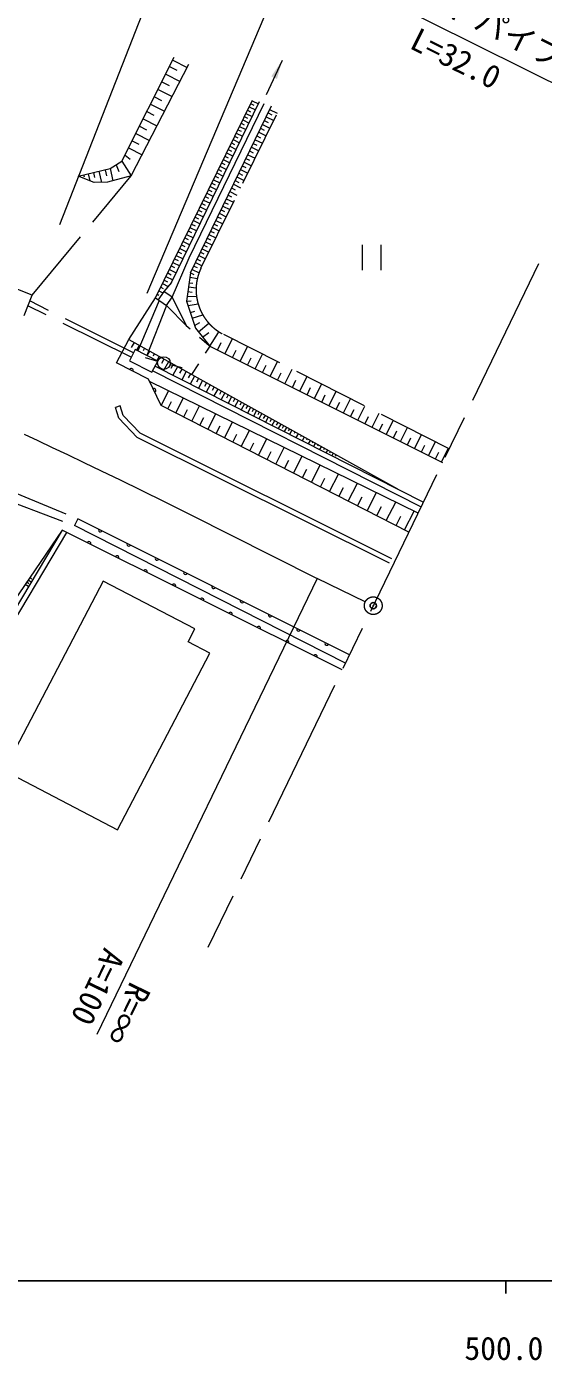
# Model space of a CAD drawing. Units: millimetres, scale not verified. Extents: x 40000 to 680000, y 20000 to 380000.
# Drawn here: x 530148 to 570960, y 198715 to 304092 of the extents above; entities that cross this region are included whole.
import ezdxf
from ezdxf.enums import TextEntityAlignment as Align

# ---------------------------------------------------------------- set-up
doc = ezdxf.new("R2010")
doc.units = ezdxf.units.MM
doc.header["$LTSCALE"] = 1000
doc.header["$PDMODE"] = 32
doc.header["$PDSIZE"] = 500
doc.linetypes.add('CHAIN', pattern=[18.5, 12, -1.5, 3.5, -1.5])
doc.linetypes.add('DASHED', pattern=[7.5, 6, -1.5])
for name, color, linetype, lineweight in [('M-BGD', 7, 'Continuous', 13), ('M-BMK', 2, 'CHAIN', 13), ('M-STR-HTXT', 7, 'Continuous', 13), ('M-TTL-BAND', 7, 'Continuous', 25)]:
    doc.layers.add(name, color=color, linetype=linetype, lineweight=lineweight)
doc.layers.add('M-OTRS', color=6, linetype='Continuous')
doc.styles.add('ＭＳ ゴシック', font='')
doc.styles.get('ＭＳ ゴシック').set_extended_font_data('MS Gothic')

# ---------------------------------------------------------------- blocks, each defined once
blk = doc.blocks.new('田')
at = {"color": 7, "linetype": 'Continuous', "lineweight": 13}
for p, q in [((-0.75, 2), (-0.75, 0)), ((0.75, 0), (0.75, 2))]:
    blk.add_line(p, q, dxfattribs=at)
blk = doc.blocks.new('filled_arrow')
at = {"color": 0, "linetype": 'Continuous', "lineweight": -2}
blk.add_solid([(7.5, 1.25), (0, 0), (7.5, -1.25)], dxfattribs=at)

msp = doc.modelspace()

# ---------------------------------------------------------------- linework, layer by layer
at = {"layer": 'M-BGD'}
for p, q in [((537677, 293475), (541807, 301675)), ((541690, 301443), (542828, 300870)), ((550326, 301424), (549068, 298701)), ((538399, 292312), (542970, 301134)), ((541131, 300332), (542262, 299763)), ((541434, 300934), (542003, 300648)), ((540831, 299736), (541393, 299453)), ((540234, 298552), (540789, 298272)), ((540317, 282654), (547980, 298292)), ((540531, 299141), (541648, 298578)), ((547952, 298233), (548449, 297990)), ((539644, 297381), (540193, 297105)), ((539938, 297963), (541041, 297408)), ((541601, 283890), (548546, 298190)), ((542989, 285833), (548905, 298016)), ((543076, 284638), (549488, 297841)), ((547465, 297240), (547965, 296995)), ((547591, 297497), (547840, 297374)), ((547716, 297753), (548215, 297509)), ((547842, 298009), (548091, 297887)), ((549212, 297272), (549511, 297127)), ((549342, 297540), (549940, 297250)), ((539061, 296224), (539603, 295951)), ((539351, 296799), (540442, 296250)), ((546959, 296207), (547463, 295960)), ((547085, 296466), (547337, 296343)), ((547212, 296724), (547714, 296478)), ((547338, 296982), (547589, 296859)), ((548771, 296363), (549363, 296076)), ((548918, 296666), (549215, 296521)), ((549065, 296968), (549660, 296679)), ((538485, 295079), (539020, 294810)), ((538772, 295648), (539849, 295106)), ((546449, 295167), (546957, 294918)), ((546577, 295428), (546830, 295304)), ((546704, 295688), (547210, 295440)), ((546832, 295948), (547084, 295824)), ((548188, 295163), (548774, 294878)), ((548333, 295462), (548627, 295319)), ((548479, 295761), (549068, 295475)), ((548625, 296062), (548920, 295919)), ((538199, 294511), (539262, 293975)), ((545936, 294120), (546447, 293869)), ((546064, 294382), (546320, 294257)), ((546193, 294644), (546702, 294395)), ((546321, 294906), (546575, 294781)), ((547755, 294271), (548045, 294130)), ((547899, 294567), (548481, 294284)), ((548043, 294865), (548335, 294723)), ((536735, 292873), (537677, 293475)), ((537206, 293174), (537434, 292650)), ((537677, 293475), (538399, 292312)), ((537915, 293948), (538336, 293613)), ((545419, 293065), (545934, 292813)), ((545548, 293329), (545805, 293203)), ((545678, 293593), (546191, 293342)), ((545807, 293857), (546063, 293731)), ((547182, 293092), (547470, 292953)), ((547325, 293386), (547901, 293106)), ((547468, 293680), (547757, 293540)), ((547611, 293975), (548191, 293693)), ((534228, 292292), (536735, 292873)), ((535492, 291771), (534228, 292292)), ((534647, 292389), (534684, 292228)), ((535002, 292471), (535130, 291920)), ((535418, 292568), (535510, 292172)), ((535842, 292666), (536046, 291787)), ((536337, 292781), (536450, 292297)), ((538399, 292312), (536534, 291811)), ((536735, 292873), (536959, 291906)), ((544898, 292003), (545417, 291748)), ((545029, 292269), (545288, 292142)), ((545159, 292535), (545676, 292281)), ((545289, 292800), (545547, 292673)), ((546616, 291926), (546900, 291788)), ((546757, 292216), (547327, 291939)), ((546898, 292508), (547184, 292369)), ((547040, 292799), (547614, 292521)), ((536534, 291811), (535492, 291771)), ((544374, 290933), (544897, 290677)), ((544505, 291201), (544766, 291073)), ((544637, 291469), (545157, 291213)), ((544767, 291736), (545027, 291608)), ((546195, 291059), (546759, 290785)), ((546335, 291348), (546618, 291210)), ((546475, 291636), (547043, 291361)), ((543846, 289855), (544372, 289597)), ((543978, 290125), (544241, 289996)), ((544110, 290395), (544635, 290138)), ((544242, 290664), (544504, 290536)), ((545639, 289914), (546197, 289643)), ((545778, 290200), (546057, 290064)), ((545916, 290485), (546478, 290213)), ((546056, 290772), (546337, 290635)), ((543314, 288770), (543844, 288510)), ((543447, 289042), (543712, 288912)), ((543580, 289313), (544109, 289054)), ((543713, 289584), (543977, 289455)), ((545089, 288781), (545641, 288513)), ((545226, 289064), (545503, 288929)), ((545363, 289346), (545918, 289077)), ((545501, 289630), (545779, 289495)), ((542913, 287951), (543179, 287820)), ((543047, 288224), (543579, 287963)), ((543180, 288497), (543446, 288367)), ((544680, 287940), (544954, 287807)), ((544816, 288219), (545365, 287952)), ((544952, 288500), (545228, 288366)), ((542374, 286852), (542643, 286720)), ((542509, 287127), (543045, 286865)), ((542644, 287402), (542911, 287271)), ((542778, 287677), (543313, 287415)), ((544140, 286827), (544411, 286696)), ((544274, 287104), (544818, 286840)), ((544409, 287382), (544682, 287250)), ((544544, 287660), (545091, 287395)), ((541643, 282732), (542989, 285833)), ((541832, 285745), (542102, 285612)), ((541968, 286023), (542508, 285758)), ((542103, 286299), (542373, 286167)), ((542239, 286576), (542777, 286312)), ((543605, 285727), (543873, 285596)), ((543738, 286000), (544276, 285739)), ((543872, 286276), (544141, 286145)), ((544006, 286551), (544546, 286288)), ((541286, 284630), (541558, 284497)), ((541423, 284910), (541967, 284643)), ((541559, 285189), (541831, 285056)), ((541696, 285467), (542238, 285202)), ((543076, 284638), (542785, 282394)), ((543076, 284638), (543342, 284509)), ((543208, 284908), (543761, 284640)), ((543340, 285181), (543607, 285051)), ((543472, 285453), (544007, 285193)), ((540736, 283508), (540932, 283412)), ((540874, 283789), (541321, 283570)), ((541601, 283890), (540977, 283176)), ((541011, 284070), (541285, 283936)), ((541149, 284351), (541695, 284083)), ((542940, 283533), (543533, 283452)), ((542985, 283863), (543273, 283824)), ((543034, 284313), (543630, 284192)), ((530575, 282876), (529458, 283314)), ((529942, 281260), (530575, 282876)), ((540317, 282654), (541199, 282066)), ((540459, 282944), (540597, 282876)), ((540977, 283176), (540533, 282510)), ((540597, 283226), (540909, 283073)), ((541643, 282732), (540977, 283176)), ((541199, 282066), (541643, 282732)), ((542792, 280419), (541643, 282732)), ((542785, 282394), (543154, 282435)), ((542840, 282800), (543567, 282764)), ((542890, 283168), (543214, 283124)), ((541199, 282066), (542792, 280419)), ((542785, 282394), (543484, 280266)), ((542895, 282057), (543693, 282182)), ((543077, 281505), (543443, 281625)), ((542738, 280475), (543050, 280207)), ((543225, 281055), (544067, 281332)), ((543410, 280494), (543815, 280723)), ((543709, 279984), (544549, 280654)), ((537256, 277535), (538205, 279375)), ((538205, 279375), (559429, 267563)), ((543484, 280266), (544621, 278838)), ((543809, 279556), (544568, 278905)), ((544050, 279555), (544534, 279940)), ((544621, 278838), (545303, 279920)), ((545814, 278243), (546400, 279419)), ((538712, 278578), (538260, 277687)), ((538629, 279139), (538405, 278737)), ((540496, 277674), (538712, 278578)), ((539045, 278908), (538829, 278519)), ((539446, 278684), (539339, 278491)), ((539846, 278461), (539648, 278104)), ((540232, 278247), (540129, 278061)), ((544621, 278838), (544259, 278288)), ((544621, 278838), (563003, 269669)), ((545212, 278543), (545507, 279132)), ((546411, 277945), (546704, 278531)), ((547009, 277647), (547592, 278815)), ((548197, 277054), (548776, 278215)), ((539782, 276232), (537256, 277535)), ((538260, 277687), (540044, 276782)), ((540504, 277648), (539543, 277923)), ((540044, 276782), (540496, 277674)), ((540289, 277266), (561482, 266522)), ((540617, 278033), (540435, 277705)), ((540988, 277826), (540790, 277470)), ((541358, 277620), (540969, 276921)), ((541471, 277393), (542443, 277157)), ((541714, 277422), (541524, 277079)), ((542070, 277224), (541696, 276553)), ((543709, 277453), (543159, 276618)), ((547603, 277350), (547893, 277933)), ((548787, 276760), (549076, 277338)), ((549377, 276465), (549953, 277619)), ((540765, 274167), (539782, 276232)), ((540108, 276909), (561307, 266162)), ((542413, 277033), (542230, 276704)), ((542754, 276843), (542395, 276198)), ((543084, 276660), (542908, 276344)), ((543412, 276477), (543068, 275857)), ((543729, 276300), (543560, 275997)), ((544045, 276125), (543714, 275530)), ((549964, 276173), (550251, 276747)), ((550551, 275880), (551122, 277026)), ((551134, 275589), (551419, 276160)), ((551717, 275298), (552285, 276437)), ((561064, 265659), (539862, 276063)), ((540765, 274167), (541365, 275341)), ((544350, 275955), (544188, 275664)), ((544653, 275786), (544335, 275215)), ((544946, 275623), (544790, 275343)), ((545238, 275461), (544932, 274912)), ((545520, 275304), (545370, 275035)), ((545800, 275148), (545507, 274621)), ((552297, 275009), (552580, 275577)), ((552876, 274720), (553440, 275852)), ((554028, 274146), (554588, 275270)), ((537537, 274127), (537155, 274009)), ((537416, 273167), (537155, 274009)), ((537770, 273375), (537537, 274127)), ((560338, 264157), (540765, 274167)), ((541298, 273894), (541598, 274481)), ((541919, 273576), (542525, 274761)), ((543182, 272930), (543799, 274136)), ((546071, 274997), (545927, 274739)), ((546340, 274847), (546059, 274341)), ((546601, 274702), (546463, 274454)), ((546860, 274558), (546589, 274072)), ((547110, 274419), (546977, 274181)), ((547359, 274280), (547099, 273813)), ((547600, 274146), (547472, 273918)), ((547839, 274013), (547590, 273565)), ((553452, 274433), (553733, 274997)), ((554600, 273860), (554880, 274421)), ((555172, 273575), (555730, 274692)), ((556310, 273007), (556864, 274118)), ((538879, 271643), (537416, 273167)), ((539120, 271970), (537770, 273375)), ((542550, 273254), (542856, 273851)), ((543824, 272602), (544135, 273210)), ((544467, 272274), (545094, 273501)), ((548070, 273884), (547948, 273665)), ((548301, 273756), (548061, 273326)), ((548523, 273633), (548405, 273422)), ((548716, 273525), (548486, 273111)), ((548977, 273380), (548839, 273132)), ((549236, 273236), (549016, 272842)), ((549486, 273097), (549353, 272858)), ((549735, 272958), (549527, 272583)), ((555741, 273291), (556019, 273848)), ((556875, 272725), (557151, 273279)), ((557440, 272443), (557991, 273547)), ((558564, 271883), (559111, 272979)), ((558988, 262056), (539120, 271970)), ((545119, 271940), (545435, 272559)), ((545772, 271606), (546411, 272854)), ((546436, 271267), (546758, 271896)), ((547100, 270927), (547750, 272197)), ((549976, 272824), (549848, 272595)), ((550215, 272691), (550017, 272334)), ((550446, 272562), (550324, 272342)), ((550677, 272434), (550488, 272095)), ((550899, 272310), (550810, 272147)), ((551092, 272203), (550913, 271880)), ((551343, 272063), (551276, 271944)), ((551592, 271925), (551423, 271622)), ((558002, 272163), (558277, 272713)), ((559123, 271604), (559395, 272151)), ((559681, 271326), (560224, 272415)), ((558809, 261698), (538879, 271643)), ((547774, 270582), (548102, 271223)), ((548450, 270236), (549111, 271529)), ((549823, 269534), (550495, 270850)), ((551832, 271791), (551769, 271676)), ((552072, 271657), (551913, 271373)), ((552303, 271529), (552242, 271419)), ((552533, 271401), (552385, 271134)), ((552756, 271277), (552697, 271172)), ((552949, 271169), (552810, 270919)), ((553171, 271046), (553113, 270940)), ((553420, 270907), (553291, 270675)), ((560236, 271049), (560507, 271592)), ((560790, 270772), (561331, 271855)), ((561342, 270497), (561611, 271037)), ((561893, 270222), (562430, 271298)), ((549136, 269886), (549469, 270538)), ((550520, 269178), (550859, 269841)), ((551218, 268821), (551903, 270159)), ((553661, 270773), (553597, 270659)), ((553900, 270640), (553781, 270426)), ((554132, 270511), (554071, 270401)), ((554362, 270383), (554253, 270187)), ((554584, 270259), (554526, 270154)), ((562442, 269949), (562709, 270485)), ((562923, 269709), (563458, 270781)), ((551927, 268458), (552273, 269133)), ((552638, 268095), (553334, 269457)), ((554081, 267357), (554789, 268743)), ((553359, 267726), (553710, 268413)), ((554814, 266982), (555171, 267681)), ((555548, 266607), (556269, 268017)), ((556293, 266226), (556657, 266937)), ((557040, 265844), (557773, 267278)), ((557798, 265456), (558168, 266180)), ((558557, 265068), (559303, 266528)), ((559995, 264332), (560748, 265805)), ((534190, 265215), (533918, 264671)), ((555328, 253798), (533918, 264671)), ((555650, 254465), (534190, 265215)), ((559327, 264674), (559704, 265410)), ((532945, 264314), (526148, 254330)), ((532945, 264314), (526789, 253989)), ((533303, 264135), (527146, 253805)), ((555069, 253263), (532945, 264314)), ((530276, 260394), (530512, 260233)), ((530387, 260557), (530542, 260451)), ((530040, 260048), (530297, 259873)), ((530158, 260221), (530324, 260108))]:
    msp.add_line(p, q, dxfattribs=at)
at = {"layer": 'M-BGD', "linetype": 'DASHED'}
for p, q in [((543914, 285008), (550108, 297592)), ((530575, 282876), (538399, 292312)), ((538584, 278325), (530396, 282419)), ((538205, 279375), (540317, 282654)), ((540616, 282455), (538928, 278469)), ((538403, 277968), (530250, 282045)), ((541199, 282066), (539632, 278112)), ((563523, 270744), (545721, 279762)), ((527696, 267883), (534190, 265215)), ((527373, 267150), (533918, 264671))]:
    msp.add_line(p, q, dxfattribs=at)
at = {"layer": 'M-BGD', "linetype": 'CHAIN'}
msp.add_line((570587, 285349), (544464, 231335), dxfattribs=at)
at = {"layer": 'M-BGD'}
msp.add_lwpolyline([(536195, 260285), (528372, 245326), (537327, 240643), (544622, 254590), (542893, 255495), (543421, 256505)], close=True, dxfattribs=at)
msp.add_circle((540985, 277511), 500, dxfattribs=at)
at = {"layer": 'M-BGD', "linetype": 'DASHED'}
msp.add_arc((547492, 283306), 3962, 154.55777, 243.4542, dxfattribs=at)
at = {"layer": 'M-BGD'}
for centre, start, end in [((538424, 276932), 332.71201, 152.71201), ((540200, 275354), 295.44175, 115.44175), ((535979, 264319), 153.39148, 333.39148), ((535061, 263257), 333.45596, 153.45596), ((538215, 263199), 153.39148, 333.39148), ((537297, 262140), 333.45596, 153.45596), ((540450, 262080), 153.39148, 333.39148), ((539534, 261023), 333.45596, 153.45596), ((542685, 260960), 153.39148, 333.39148), ((541770, 259906), 333.45596, 153.45596), ((544920, 259840), 153.39148, 333.39148), ((544007, 258789), 333.45596, 153.45596), ((547156, 258721), 153.39148, 333.39148), ((546243, 257671), 333.45596, 153.45596), ((549391, 257601), 153.39148, 333.39148), ((548480, 256554), 333.45596, 153.45596), ((551626, 256481), 153.39148, 333.39148), ((550716, 255437), 333.45596, 153.45596), ((553861, 255361), 153.39148, 333.39148), ((552953, 254320), 333.45596, 153.45596)]:
    msp.add_arc(centre, 150, start, end, dxfattribs=at)
at = {"layer": 'M-BMK'}
msp.add_line((556895, 258647), (553101, 260482), dxfattribs=at)
msp.add_lwpolyline([(529939, 271900), (531028, 271392), (532171, 270853), (533378, 270280), (534661, 269667), (536037, 269003), (537532, 268276), (539183, 267468), (541054, 266544), (543269, 265442), (546152, 263996), (553101, 260482)], dxfattribs=at)
msp.add_circle((557525, 258342), 700, dxfattribs=at)
at = {"layer": 'M-OTRS'}
msp.add_point((557525, 258342), dxfattribs=at)
at = {"layer": 'M-STR-HTXT'}
for p, q in [((532764, 288463), (542809, 314112)), ((539655, 283033), (551458, 310849)), ((551067, 309927), (576747, 297141)), ((553101, 260482), (535685, 224472))]:
    msp.add_line(p, q, dxfattribs=at)
at = {"layer": 'M-TTL-BAND'}
for p, q in [((40000, 205000), (579000, 205000)), ((568000, 205000), (568000, 204000))]:
    msp.add_line(p, q, dxfattribs=at)

# ---------------------------------------------------------------- block references
at = {"layer": 'M-BGD', "xscale": 200, "yscale": 200, "rotation": 245.2}
msp.add_blockref('filled_arrow', (550326, 301424), dxfattribs=at)
at = {"layer": 'M-BGD', "xscale": 1000, "yscale": 1000}
msp.add_blockref('田', (557394, 284855), dxfattribs=at)

# ---------------------------------------------------------------- texts
at = {"layer": 'M-STR-HTXT', "style": 'ＭＳ ゴシック'}
for s, p in [('ガードパイプ', (565083, 303518)), ('L=32.0', (563402, 300272))]:
    msp.add_text(s, height=1833, rotation=333.489, dxfattribs=at).set_placement(p, align=Align.BOTTOM_CENTER)
for s, p in [('A=100', (533088, 226030)), ('R=∞', (535685, 224472))]:
    msp.add_text(s, height=1833, rotation=244.19, dxfattribs=at).set_placement(p, align=Align.BOTTOM_RIGHT)
at = {"layer": 'M-TTL-BAND', "style": 'ＭＳ ゴシック'}
msp.add_text('500.0', height=1833, dxfattribs=at).set_placement((567844, 198195), align=Align.BOTTOM_CENTER)

doc.saveas('drawing.dxf')
